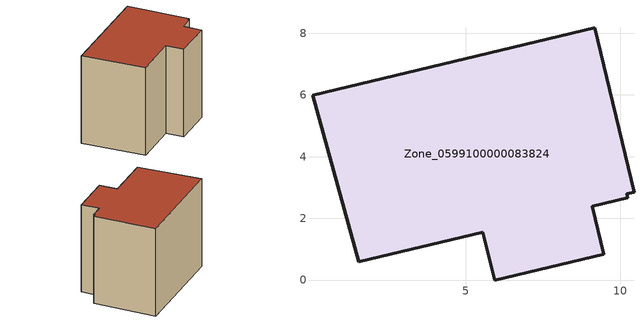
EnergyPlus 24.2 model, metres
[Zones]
Zone_0599100000083824
 floor ground (C_G): 10.26,2.67 9.1,2.39 9.47,0.84 5.94,0 5.55,1.55 1.53,0.59 0.03,6 9.18,8.17 10.45,2.84 10.22,2.8 z0
 wall outside (C_F): 5.94,0 9.47,0.84 9.1,2.39 10.26,2.67 10.22,2.8 10.45,2.84 9.18,8.17 0.03,6 1.53,0.59 5.55,1.55 5.94,0 z0:8.07
 roof outside (C_R): 9.1,2.39 10.26,2.67 10.22,2.8 10.45,2.84 9.18,8.17 0.03,6 1.53,0.59 5.55,1.55 5.94,0 9.47,0.84 z8.07
[BUILDING]
Pand.0599100000083824: North Axis=0; Terrain=City; Loads Convergence Tolerance Value=0.04; Temperature Convergence Tolerance Value=0.4; Solar Distribution=FullExterior; Maximum Number of Warmup Days=25; Minimum Number of Warmup Days=1
[Site:Location]
Rotterdam.The.Hague.AP_ZH_NLD Design_Conditions: Latitude=51.96; Longitude=4.45; Time Zone=1; Elevation=-4.5
[SITE:GROUNDTEMPERATURE:BUILDINGSURFACE]
18, 18, 18, 18, 18, 18, 18, 18, 18, 18, 18, 18
[MATERIAL] Thermal Absorptance=0.9; Solar Absorptance=0.7; Visible Absorptance=0.7
Name | Roughness | Thickness | Conductivity | Density | Specific Heat
G.TC.1975-1991 | MediumSmooth | 0.15 | 0.288461 | 540 | 1210
F.TC.1975-1991 | Rough | 0.3 | 0.230769 | 1920 | 840
R.TC.1975-1991 | MediumRough | 0.2 | 0.153846 | 1500 | 1000
[CONSTRUCTION]
C_G: G.TC.1975-1991
C_F: F.TC.1975-1991
C_R: R.TC.1975-1991
[ZONE]
Zone_0599100000083824: Type=1; Multiplier=1; Ceiling Height=Autocalculate; Volume=Autocalculate; Floor Area=autocalculate; Part of Total Floor Area=Yes
[ZONEINFILTRATION:DESIGNFLOWRATE]
Infil_Zone_0599100000083824: Zone or ZoneList or Space or SpaceList=Zone_0599100000083824; Schedule=AlwaysOn; Design Flow Rate Calculation Method=Flow/Area; Flow Rate per Floor Area=0.003; Constant Term Coefficient=1; Temperature Term Coefficient=0; Velocity Term Coefficient=0; Velocity Squared Term Coefficient=0
[HVACTEMPLATE:ZONE:IDEALLOADSAIRSYSTEM]
Zone_0599100000083824: Maximum Heating Supply Air Temperature=50; Minimum Cooling Supply Air Temperature=13; Maximum Heating Supply Air Humidity Ratio=0.0156; Minimum Cooling Supply Air Humidity Ratio=0.0077; Heating Limit=NoLimit; Cooling Limit=NoLimit; Dehumidification Control Type=ConstantSensibleHeatRatio; Cooling Sensible Heat Ratio=0.7; Dehumidification Setpoint=60; Humidification Control Type=None; Humidification Setpoint=30; Outdoor Air Method=None; Outdoor Air Flow Rate per Person=0.00944; Outdoor Air Flow Rate per Zone Floor Area=0; Outdoor Air Flow Rate per Zone=0; Demand Controlled Ventilation Type=None; Outdoor Air Economizer Type=NoEconomizer; Heat Recovery Type=None; Sensible Heat Recovery Effectiveness=0.7; Latent Heat Recovery Effectiveness=0.65
[ZONECONTROL:THERMOSTAT]
ThermostatControl_Zone_0599100000083824: Zone or ZoneList=Zone_0599100000083824; Control Type Schedule=DualSetpointControlType; Control 1=Thermostat_Zone_0599100000083824; Temperature Difference Between Cutout And Setpoint=0
[THERMOSTATSETPOINT:DUALSETPOINT]
Thermostat_Zone_0599100000083824: Heating Setpoint Temperature Schedule=HeatingSetpoint_Zone_0599100000083824; Cooling Setpoint Temperature Schedule=CoolingSetpoint_Zone_0599100000083824
[SCHEDULE:COMPACT]
HeatingSetpoint_Zone_0599100000083824: Through: 12/31, For: AllDays, Until: 24:00, 21
CoolingSetpoint_Zone_0599100000083824: Through: 12/31, For: AllDays, Until: 24:00, 24
DualSetpointControlType: Through: 12/31, For: AllDays, Until: 24:00, 4
AlwaysOn: Through: 12/31, For: AllDays, Until: 24:00, 1
